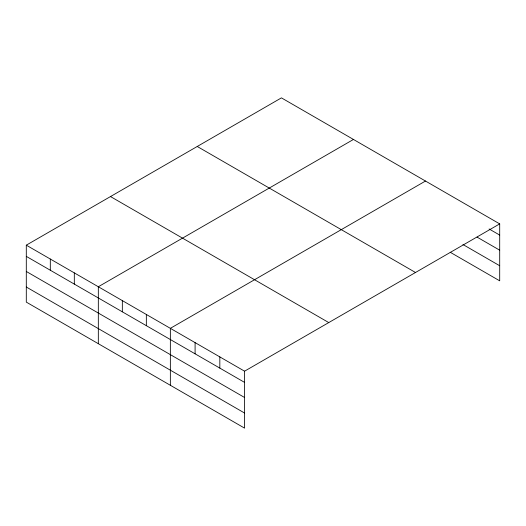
<?xml version="1.0" encoding="UTF-8"?>
<svg xmlns="http://www.w3.org/2000/svg" width="526" height="526" viewBox="0 0 526 526"><rect width="100%" height="100%" fill="white"/><g stroke="black" fill="none" stroke-linecap="round" stroke-linejoin="round"><path stroke-width="0.79" d="M26.3 245.169L244.57 371.185L244.57 428.131L26.3 302.115L26.3 245.169L281.43 97.869L499.7 223.885L499.7 280.831L450.223 252.27M353.459 139.456L98.329 286.749L98.329 343.702M425.488 181.036L170.358 328.336L170.358 385.288M244.57 371.185L499.7 223.885M489.101 228.968L499.7 235.089M477.082 237.127L499.7 250.185M462.946 244.518L499.7 265.742M197.237 146.478L415.507 272.494M110.493 196.56L328.763 322.576M26.3 256.372L244.57 382.389M26.3 271.469L244.57 397.485M26.3 287.018L244.57 413.035M219.829 356.904L219.829 368.108M195.093 342.617L195.093 353.827M146.346 314.476L146.346 325.686M122.341 300.616L122.341 311.819M74.317 272.889L74.317 284.099M50.312 259.029L50.312 270.233"/></g></svg>
